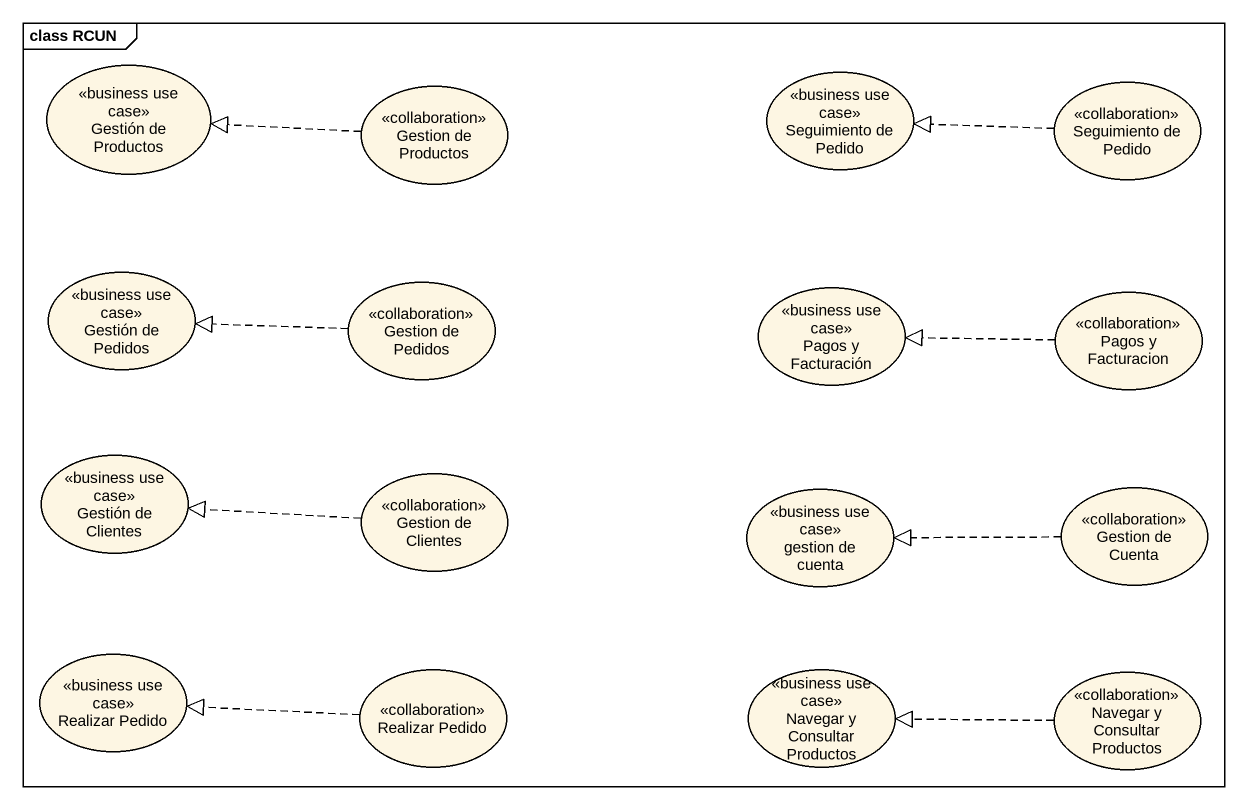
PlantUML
@startuml
mainframe class RCUN
usecase "Gestión de Productos" as Gestión_de_Productos <<business use case>>
usecase "Seguimiento de Pedido" as Seguimiento_de_Pedido <<business use case>>
usecase "Gestion de Productos" as Gestion_de_Productos <<collaboration>>
usecase "Seguimiento de Pedido" as Seguimiento_de_Pedido_2 <<collaboration>>
usecase "Gestión de Pedidos" as Gestión_de_Pedidos <<business use case>>
usecase "Gestion de Pedidos" as Gestion_de_Pedidos <<collaboration>>
usecase "Pagos y Facturación" as Pagos_y_Facturación <<business use case>>
usecase "Pagos y Facturacion" as Pagos_y_Facturacion <<collaboration>>
usecase "Gestión de Clientes" as Gestión_de_Clientes <<business use case>>
usecase "Gestion de Clientes" as Gestion_de_Clientes <<collaboration>>
usecase "gestion de cuenta" as gestion_de_cuenta <<business use case>>
usecase "Gestion de Cuenta" as Gestion_de_Cuenta <<collaboration>>
usecase "Realizar Pedido" as Realizar_Pedido <<business use case>>
usecase "Realizar Pedido" as Realizar_Pedido_2 <<collaboration>>
usecase "Navegar y Consultar Productos" as Navegar_y_Consultar <<business use case>>
usecase "Navegar y Consultar Productos" as Navegar_y_Consultar_2 <<collaboration>>
Gestion_de_Productos .left.|> Gestión_de_Productos
Seguimiento_de_Pedido_2 .left.|> Seguimiento_de_Pedido
Gestion_de_Pedidos .left.|> Gestión_de_Pedidos
Pagos_y_Facturacion .left.|> Pagos_y_Facturación
Gestion_de_Clientes .left.|> Gestión_de_Clientes
Gestion_de_Cuenta .left.|> gestion_de_cuenta
Realizar_Pedido_2 .left.|> Realizar_Pedido
Navegar_y_Consultar_2 .left.|> Navegar_y_Consultar
@enduml
